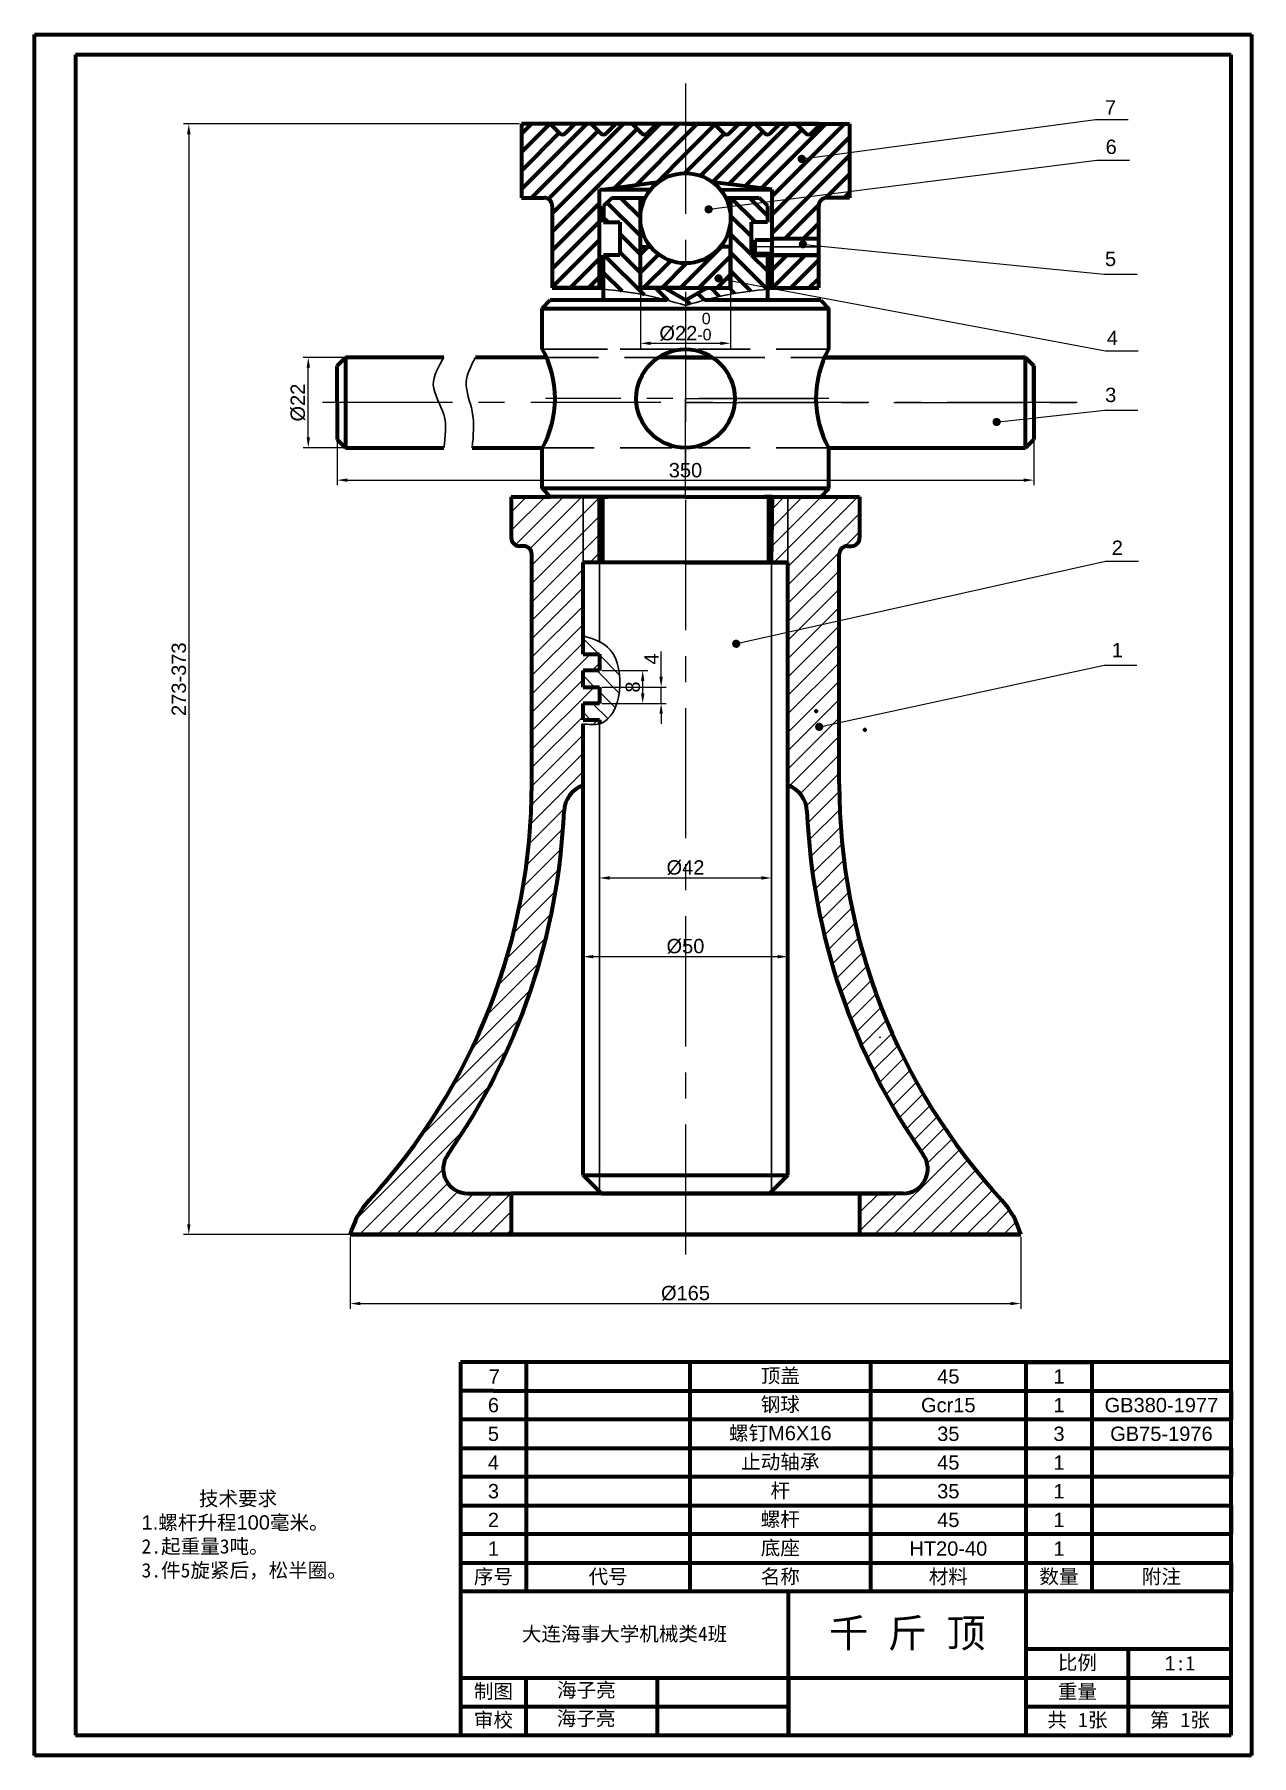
# Model space of a CAD drawing. Header units: millimetres. Extents: x 1837 to 2134, y 1838 to 2258.
import ezdxf
from ezdxf import colors
from ezdxf.entities.mleader import LeaderData, LeaderLine
from ezdxf.math import Vec2, Vec3

# ---------------------------------------------------------------- set-up
doc = ezdxf.new("R2010")
doc.units = ezdxf.units.MM
doc.linetypes.add('CENTER', pattern=[50.8, 31.75, -6.35, 6.35, -6.35])
doc.linetypes.add('DASHED', pattern=[19.05, 12.7, -6.35])
doc.layers.add('中心线', color=1, linetype='CENTER')
for name, color, linetype, lineweight in [('粗实线', 7, 'Continuous', 70), ('细实线', 3, 'Continuous', 30), ('细实线黑', 7, 'Continuous', 30), ('细点画线', 1, 'CENTER', 30), ('虚线', 2, 'DASHED', 30)]:
    doc.layers.add(name, color=color, linetype=linetype, lineweight=lineweight)
doc.styles.get("Standard").update_dxf_attribs({"font": 'arial.ttf'})
doc.dimstyles.new('公差', dxfattribs={"dimtxt": 3.5, "dimasz": 2.5, "dimexe": 1.25, "dimexo": 0.625, "dimtad": 1, "dimdsep": 46, "dimtxsty": 'Standard', "dimcen": 2.5, "dimadec": 0, "dimazin": 0, "dimtol": 1, "dimtm": 1e-09, "dimtfac": 0.8, "dimtdec": 3, "dimtmove": 0, "dimatfit": 0, "dimfxl": 1, "dimarcsym": 0})
doc.dimstyles.new('直径线性', dxfattribs={"dimtxt": 3.5, "dimasz": 2.5, "dimexe": 1.25, "dimexo": 0.625, "dimtad": 1, "dimdsep": 46, "dimtxsty": 'Standard', "dimcen": 2.5, "dimadec": 0, "dimazin": 0, "dimtfac": 1, "dimtmove": 0, "dimatfit": 0, "dimfxl": 1, "dimarcsym": 0})
doc.dimstyles.new('线性', dxfattribs={"dimtxt": 3.5, "dimasz": 2.5, "dimexe": 1.25, "dimexo": 0.625, "dimtad": 1, "dimdsep": 46, "dimtxsty": 'Standard', "dimcen": 2.5, "dimadec": 0, "dimazin": 0, "dimtfac": 1, "dimtmove": 0, "dimatfit": 0, "dimfxl": 1, "dimarcsym": 0})

# ---------------------------------------------------------------- blocks, each defined once
blk = doc.blocks.new('*D4')
at = {"layer": 'Defpoints', "color": 0, "transparency": 16777216}
for p in [(1913.84, 1965.47), (2077.46, 1965.47), (2077.46, 1948.61)]:
    blk.add_point(p, dxfattribs=at)
at = {"layer": '细实线', "color": 0, "lineweight": -2, "transparency": 16777216}
for p, q in [((1913.84, 1964.84), (1913.84, 1947.36)), ((2077.46, 1964.84), (2077.46, 1947.36)), ((1916.34, 1948.61), (2074.96, 1948.61))]:
    blk.add_line(p, q, dxfattribs=at)
at = {"layer": '细实线', "color": 0, "transparency": 16777216}
for points in [[(1916.34, 1949.03), (1916.34, 1948.2), (1913.84, 1948.61)], [(2074.96, 1949.03), (2074.96, 1948.2), (2077.46, 1948.61)]]:
    blk.add_solid(points, dxfattribs=at)
at = {"layer": '细实线', "color": 0, "transparency": 16777216, "insert": (1995.65, 1951.12), "char_height": 3.5, "attachment_point": 5}
blk.add_mtext('%%C165', dxfattribs=at)
blk = doc.blocks.new('*D5')
at = {"layer": 'Defpoints', "color": 0, "transparency": 16777216}
for p in [(2016.65, 2052.47), (1974.65, 2033.27), (2016.65, 2033.27)]:
    blk.add_point(p, dxfattribs=at)
at = {"layer": '细实线', "color": 0, "lineweight": -2, "transparency": 16777216}
for p, q in [((1974.65, 2033.89), (1974.65, 2053.72)), ((1977.15, 2052.47), (2014.15, 2052.47)), ((2016.65, 2033.89), (2016.65, 2053.72))]:
    blk.add_line(p, q, dxfattribs=at)
at = {"layer": '细实线', "color": 0, "transparency": 16777216}
for points in [[(1977.15, 2052.89), (1977.15, 2052.05), (1974.65, 2052.47)], [(2014.15, 2052.89), (2014.15, 2052.05), (2016.65, 2052.47)]]:
    blk.add_solid(points, dxfattribs=at)
at = {"layer": '细实线', "color": 0, "transparency": 16777216, "insert": (1995.65, 2054.98), "char_height": 3.5, "attachment_point": 5}
blk.add_mtext('%%c42', dxfattribs=at)
blk = doc.blocks.new('*D6')
at = {"layer": 'Defpoints', "color": 0, "transparency": 16777216}
for p in [(1970.65, 2033.27), (2020.65, 2033.27), (2020.65, 2033.27)]:
    blk.add_point(p, dxfattribs=at)
at = {"layer": '细实线', "color": 0, "lineweight": -2, "transparency": 16777216}
for p, q in [((1970.65, 2033.89), (1970.65, 2034.52)), ((1973.15, 2033.27), (2018.15, 2033.27)), ((2020.65, 2033.89), (2020.65, 2034.52))]:
    blk.add_line(p, q, dxfattribs=at)
at = {"layer": '细实线', "color": 0, "transparency": 16777216}
for points in [[(1973.15, 2033.68), (1973.15, 2032.85), (1970.65, 2033.27)], [(2018.15, 2033.68), (2018.15, 2032.85), (2020.65, 2033.27)]]:
    blk.add_solid(points, dxfattribs=at)
at = {"layer": '细实线', "color": 0, "transparency": 16777216, "insert": (1995.65, 2035.78), "char_height": 3.5, "attachment_point": 5}
blk.add_mtext('%%c50', dxfattribs=at)
blk = doc.blocks.new('*D7')
at = {"layer": 'Defpoints', "color": 0, "transparency": 16777216}
for p in [(1955.65, 2236.47), (1874.45, 1965.47), (1953.15, 1965.47)]:
    blk.add_point(p, dxfattribs=at)
at = {"layer": '细实线', "color": 0, "lineweight": -2, "transparency": 16777216}
for p, q in [((1955.03, 2236.47), (1873.2, 2236.47)), ((1874.45, 2233.97), (1874.45, 1967.97)), ((1952.53, 1965.47), (1873.2, 1965.47))]:
    blk.add_line(p, q, dxfattribs=at)
at = {"layer": '细实线', "color": 0, "transparency": 16777216}
for points in [[(1874.04, 2233.97), (1874.87, 2233.97), (1874.45, 2236.47)], [(1874.04, 1967.97), (1874.87, 1967.97), (1874.45, 1965.47)]]:
    blk.add_solid(points, dxfattribs=at)
at = {"layer": '细实线', "color": 0, "transparency": 16777216, "insert": (1872.04, 2100.97), "char_height": 3.5, "attachment_point": 5, "rotation": 90}
blk.add_mtext('273-373', dxfattribs=at)
blk = doc.blocks.new('*D8')
at = {"layer": 'Defpoints', "color": 0, "transparency": 16777216}
for p in [(1903.61, 2179.47), (1912.65, 2179.47), (1912.65, 2157.47)]:
    blk.add_point(p, dxfattribs=at)
at = {"layer": '细实线', "color": 0, "lineweight": -2, "transparency": 16777216}
for p, q in [((1912.03, 2179.47), (1902.36, 2179.47)), ((1903.61, 2159.97), (1903.61, 2176.97)), ((1912.03, 2157.47), (1902.36, 2157.47))]:
    blk.add_line(p, q, dxfattribs=at)
at = {"layer": '细实线', "color": 0, "transparency": 16777216}
for points in [[(1903.2, 2176.97), (1904.03, 2176.97), (1903.61, 2179.47)], [(1903.2, 2159.97), (1904.03, 2159.97), (1903.61, 2157.47)]]:
    blk.add_solid(points, dxfattribs=at)
at = {"layer": '细实线', "color": 0, "transparency": 16777216, "insert": (1901.1, 2168.47), "char_height": 3.5, "attachment_point": 5, "rotation": 90}
blk.add_mtext('%%c22', dxfattribs=at)
blk = doc.blocks.new('*D9')
at = {"layer": 'Defpoints', "color": 0, "transparency": 16777216}
for p in [(1910.65, 2159.47), (2080.65, 2159.47), (2080.65, 2149.55)]:
    blk.add_point(p, dxfattribs=at)
at = {"layer": '细实线', "color": 0, "lineweight": -2, "transparency": 16777216}
for p, q in [((1910.65, 2158.84), (1910.65, 2148.3)), ((2080.65, 2158.84), (2080.65, 2148.3)), ((1913.15, 2149.55), (2078.15, 2149.55))]:
    blk.add_line(p, q, dxfattribs=at)
at = {"layer": '细实线', "color": 0, "transparency": 16777216}
for points in [[(1913.15, 2149.96), (1913.15, 2149.13), (1910.65, 2149.55)], [(2078.15, 2149.96), (2078.15, 2149.13), (2080.65, 2149.55)]]:
    blk.add_solid(points, dxfattribs=at)
at = {"layer": '细实线', "color": 0, "transparency": 16777216, "insert": (1995.65, 2151.96), "char_height": 3.5, "attachment_point": 5}
blk.add_mtext('350', dxfattribs=at)
blk = doc.blocks.new('*D10')
at = {"layer": 'Defpoints', "color": 0, "transparency": 16777216}
for p in [(1974.65, 2103.06), (1985.21, 2103.06), (1974.65, 2095.06)]:
    blk.add_point(p, dxfattribs=at)
at = {"layer": '细实线', "color": 0, "lineweight": -2, "transparency": 16777216}
for p, q in [((1975.28, 2103.06), (1986.46, 2103.06)), ((1985.21, 2097.56), (1985.21, 2100.56)), ((1975.28, 2095.06), (1986.46, 2095.06))]:
    blk.add_line(p, q, dxfattribs=at)
at = {"layer": '细实线', "color": 0, "transparency": 16777216}
for points in [[(1984.79, 2100.56), (1985.63, 2100.56), (1985.21, 2103.06)], [(1984.79, 2097.56), (1985.63, 2097.56), (1985.21, 2095.06)]]:
    blk.add_solid(points, dxfattribs=at)
at = {"layer": '细实线', "color": 0, "transparency": 16777216, "insert": (1982.8, 2099.06), "char_height": 3.5, "attachment_point": 5, "rotation": 90}
blk.add_mtext('8', dxfattribs=at)
blk = doc.blocks.new('*D11')
at = {"layer": 'Defpoints', "color": 0, "transparency": 16777216}
for p in [(1974.65, 2099.06), (1989.71, 2099.06), (1974.65, 2095.06)]:
    blk.add_point(p, dxfattribs=at)
at = {"layer": '细实线', "color": 0, "lineweight": -2, "transparency": 16777216}
for p, q in [((1989.71, 2101.56), (1989.71, 2107.73)), ((1975.28, 2099.06), (1990.96, 2099.06)), ((1989.71, 2095.06), (1989.71, 2099.06)), ((1975.28, 2095.06), (1990.96, 2095.06)), ((1989.71, 2092.56), (1989.71, 2090.06))]:
    blk.add_line(p, q, dxfattribs=at)
at = {"layer": '细实线', "color": 0, "transparency": 16777216}
for points in [[(1989.29, 2101.56), (1990.12, 2101.56), (1989.71, 2099.06)], [(1989.29, 2092.56), (1990.12, 2092.56), (1989.71, 2095.06)]]:
    blk.add_solid(points, dxfattribs=at)
at = {"layer": '细实线', "color": 0, "transparency": 16777216, "insert": (1987.33, 2105.9), "char_height": 3.5, "attachment_point": 5, "rotation": 90}
blk.add_mtext('4', dxfattribs=at)
blk = doc.blocks.new('_Dot')
at = {"color": 0, "linetype": 'ByBlock', "lineweight": -2}
blk.add_line((-0.5, 0), (-1, 0), dxfattribs=at)
at = {"color": 0, "linetype": 'ByBlock', "const_width": 0.5}
blk.add_lwpolyline([(-0.25, 0, 1), (0.25, 0, 1)], format="xyb", close=True, dxfattribs=at)
blk = doc.blocks.new('*D13')
at = {"layer": 'Defpoints', "color": 0, "transparency": 16777216}
for p in [(1984.65, 2196.47), (2006.65, 2196.47), (2006.65, 2182.94)]:
    blk.add_point(p, dxfattribs=at)
at = {"layer": '细实线', "color": 0, "lineweight": -2, "transparency": 16777216}
for p, q in [((1984.65, 2195.84), (1984.65, 2181.69)), ((2006.65, 2195.84), (2006.65, 2181.69)), ((1987.15, 2182.94), (2004.15, 2182.94))]:
    blk.add_line(p, q, dxfattribs=at)
at = {"layer": '细实线', "color": 0, "transparency": 16777216}
for points in [[(1987.15, 2183.35), (1987.15, 2182.52), (1984.65, 2182.94)], [(2004.15, 2183.35), (2004.15, 2182.52), (2006.65, 2182.94)]]:
    blk.add_solid(points, dxfattribs=at)
at = {"layer": '细实线', "color": 0, "transparency": 16777216, "insert": (1995.65, 2186.96), "char_height": 3.5, "attachment_point": 5}
blk.add_mtext('%%c22{\\H2.8;\\S 0^ -0;}', dxfattribs=at)

msp = doc.modelspace()

# ---------------------------------------------------------------- hatches: boundary and pattern name
at = {"layer": '粗实线'}
h = msp.add_hatch(dxfattribs=at)
h.set_pattern_fill('ANSI31', color=3)
h.paths.add_polyline_path([(1995.652, 2236.469), (1988.652, 2236.469), (1986.359, 2234.176, -0.4142136), (1984.945, 2234.176), (1982.652, 2236.469), (1978.652, 2236.469), (1976.359, 2234.176, -0.4142136), (1974.945, 2234.176), (1972.652, 2236.469), (1968.652, 2236.469), (1966.359, 2234.176, -0.4142136), (1964.945, 2234.176), (1962.652, 2236.469), (1955.652, 2236.469), (1955.652, 2218.469), (1961.152, 2218.469), (1974.681, 2220.332), (1974.682, 2220.469), (1975.665, 2220.468), (1989.123, 2222.321, -0.1602226), (1995.652, 2224.469)])
h.paths.add_polyline_path([(1974.681, 2220.332), (1961.152, 2218.469, -0.4142136), (1963.152, 2216.469), (1963.152, 2196.469), (1974.652, 2196.469)])
h = msp.add_hatch(dxfattribs=at)
h.set_pattern_fill('ANSI31', color=256)
h.paths.add_polyline_path([(2035.652, 2236.469), (2028.652, 2236.469), (2026.359, 2234.176, -0.4142136), (2024.945, 2234.176), (2022.652, 2236.469), (2018.652, 2236.469), (2016.359, 2234.176, -0.4142136), (2014.945, 2234.176), (2012.652, 2236.469), (2008.652, 2236.469), (2006.359, 2234.176, -0.4142136), (2004.945, 2234.176), (2002.652, 2236.469), (1995.652, 2236.469), (1995.652, 2224.469, -0.1625236), (2002.26, 2222.263), (2032.902, 2218.469), (2035.652, 2218.469)])
h = msp.add_hatch(dxfattribs=at)
h.set_pattern_fill('ANSI31', color=3)
h.paths.add_polyline_path([(2028.152, 2216.469, -0.4142136), (2030.152, 2218.469), (2035.652, 2218.469), (2035.652, 2236.469), (2028.652, 2236.469), (2026.359, 2234.176, -0.4142136), (2024.945, 2234.176), (2022.652, 2236.469), (2018.652, 2236.469), (2016.359, 2234.176, -0.4142136), (2014.945, 2234.176), (2012.652, 2236.469), (2008.652, 2236.469), (2006.359, 2234.176, -0.4142136), (2004.945, 2234.176), (2002.652, 2236.469), (1995.652, 2236.469), (1995.652, 2224.469, -0.1625236), (2002.26, 2222.263), (2016.682, 2220.477), (2016.682, 2208.469), (2028.152, 2208.469)])
h = msp.add_hatch(dxfattribs=at)
h.set_pattern_fill('ANSI31', color=3, angle=90)
edge = h.paths.add_edge_path()
edge.add_line((1984.652, 2218.469), (1977.652, 2218.469))
edge.add_line((1977.652, 2218.469), (1975.652, 2216.469))
edge.add_line((1975.652, 2216.469), (1975.652, 2212.469))
edge.add_line((1975.652, 2212.469), (1979.652, 2212.469))
edge.add_line((1979.652, 2212.469), (1979.652, 2204.469))
edge.add_line((1979.652, 2204.469), (1975.652, 2204.469))
edge.add_line((1975.652, 2204.469), (1975.652, 2196.143))
edge.add_spline(control_points=[(1975.652, 2196.143), (1978.799, 2195.804), (1983.994, 2195.241), (1989.058, 2194.003), (1991.046, 2193.469)], knot_values=[0.1144664, 0.1144664, 0.1144664, 0.1144664, 9.5913525, 15.7617615, 15.7617615, 15.7617615, 15.7617615], degree=3, periodic=0)
edge.add_spline(control_points=[(1991.046, 2193.469), (1992.585, 2193.055), (1994.118, 2192.614), (1995.652, 2192.173)], knot_values=[15.7617615, 15.7617615, 15.7617615, 15.7617615, 20.5386804, 20.5386804, 20.5386804, 20.5386804], degree=3, periodic=0)
edge.add_line((1995.652, 2192.173), (1995.652, 2193.469))
edge.add_line((1995.652, 2193.469), (1990.456, 2196.469))
edge.add_line((1990.456, 2196.469), (1984.652, 2196.469))
edge.add_line((1984.652, 2196.469), (1984.652, 2218.469))
edge = h.paths.add_edge_path()
edge.add_line((2015.652, 2204.469), (2011.652, 2204.469))
edge.add_line((2011.652, 2204.469), (2011.652, 2212.469))
edge.add_line((2011.652, 2212.469), (2015.652, 2212.469))
edge.add_line((2015.652, 2212.469), (2015.652, 2216.469))
edge.add_line((2015.652, 2216.469), (2013.652, 2218.469))
edge.add_line((2013.652, 2218.469), (2006.652, 2218.469))
edge.add_line((2006.652, 2218.469), (2006.652, 2196.469))
edge.add_line((2006.652, 2196.469), (2000.848, 2196.469))
edge.add_line((2000.848, 2196.469), (1995.652, 2193.469))
edge.add_line((1995.652, 2193.469), (1995.652, 2192.173))
edge.add_spline(control_points=[(1995.724, 2192.152), (1995.706, 2192.157), (1995.688, 2192.162), (1995.67, 2192.167)], knot_values=[20.5576132, 20.5576132, 20.5576132, 20.5576132, 20.6130615, 20.6130615, 20.6130615, 20.6130615], degree=3, periodic=0)
edge.add_spline(control_points=[(1995.67, 2192.167), (1997.21, 2192.611), (1998.75, 2193.054), (2000.295, 2193.469)], knot_values=[15.7617615, 15.7617615, 15.7617615, 15.7617615, 20.5576132, 20.5576132, 20.5576132, 20.5576132], degree=3, periodic=0)
edge.add_spline(control_points=[(2000.295, 2193.469), (2002.283, 2194.003), (2007.335, 2195.238), (2012.517, 2195.802), (2015.652, 2196.139)], knot_values=[0.1510765, 0.1510765, 0.1510765, 0.1510765, 6.3214855, 15.7617615, 15.7617615, 15.7617615, 15.7617615], degree=3, periodic=0)
edge.add_line((2015.652, 2196.139), (2015.652, 2204.469))
h = msp.add_hatch(dxfattribs=at)
h.set_pattern_fill('ANSI31', color=3)
h.paths.add_polyline_path([(1995.652, 2202.469, -0.2238875), (1987.167, 2206.469), (1984.652, 2206.469), (1984.652, 2196.469), (1995.652, 2196.469)])
h.paths.add_polyline_path([(2006.652, 2206.469), (2004.137, 2206.469, -0.2238875), (1995.652, 2202.469), (1995.652, 2196.469), (2006.652, 2196.469)])
h = msp.add_hatch(dxfattribs=at)
h.set_pattern_fill('ANSI31', color=256)
h.paths.add_polyline_path([(2028.152, 2204.469), (2016.685, 2204.469), (2016.682, 2196.469), (2028.152, 2196.469)])
at = {"layer": '细实线黑'}
h = msp.add_hatch(dxfattribs=at)
h.set_pattern_fill('ANSI31', color=3)
h.paths.add_polyline_path([(2033.152, 2131.469, -0.4142136), (2035.152, 2133.469), (2036.152, 2133.469, 0.4142136), (2038.152, 2135.469), (2038.152, 2145.469), (2020.652, 2145.469), (2020.652, 2129.469), (2020.652, 2075.062, -0.3054443), (2025.294, 2068.766, 0.1429451), (2053.681, 1984.908, -0.6066455), (2048.764, 1975.469), (2038.152, 1975.469), (2038.152, 1965.469), (2077.46, 1965.469, 0.1207781), (2072.858, 1973.807, -0.1883552), (2033.152, 2075.469)])
h.paths.add_polyline_path([(2020.652, 2145.469), (2016.902, 2145.469), (2016.652, 2129.469), (2020.652, 2129.469)])
h.paths.add_polyline_path([(1974.652, 2145.469), (1974.402, 2145.469), (1970.652, 2145.469), (1970.652, 2129.469), (1974.652, 2129.469)], flags=17)
edge = h.paths.add_edge_path()
edge.add_line((1974.553, 2090.059), (1974.652, 2090.089))
edge.add_line((1974.652, 2090.089), (1974.652, 2091.062))
edge.add_line((1974.652, 2091.062), (1970.652, 2091.062))
edge.add_line((1970.652, 2091.062), (1970.652, 2095.062))
edge.add_line((1970.652, 2095.062), (1974.652, 2095.062))
edge.add_line((1974.652, 2095.062), (1974.652, 2099.062))
edge.add_line((1974.652, 2099.062), (1970.652, 2099.062))
edge.add_line((1970.652, 2099.062), (1970.652, 2103.062))
edge.add_line((1970.652, 2103.062), (1974.652, 2103.062))
edge.add_line((1974.652, 2103.062), (1974.652, 2107.062))
edge.add_line((1974.652, 2107.062), (1970.652, 2107.062))
edge.add_line((1970.652, 2107.062), (1970.652, 2129.469))
edge.add_line((1970.652, 2129.469), (1970.652, 2145.469))
edge.add_line((1970.652, 2145.469), (1953.152, 2145.469))
edge.add_line((1953.152, 2145.469), (1953.152, 2135.469))
edge.add_arc((1955.152, 2135.469), 2, 180, 270)
edge.add_line((1955.152, 2133.469), (1956.152, 2133.469))
edge.add_arc((1956.152, 2131.469), 2, 0, 90, ccw=False)
edge.add_line((1958.152, 2131.469), (1958.152, 2075.469))
edge.add_arc((1808.152, 2075.469), 150, -42.66793, 0, ccw=False)
edge.add_arc((1933.152, 1960.252), 20, 137.33207, 164.87894)
edge.add_line((1913.844, 1965.469), (1953.152, 1965.469))
edge.add_line((1953.152, 1965.469), (1953.152, 1975.469))
edge.add_line((1953.152, 1975.469), (1942.539, 1975.469))
edge.add_arc((1942.539, 1981.469), 6, 145.02837, 270, ccw=False)
edge.add_arc((1808.152, 2075.469), 158, 325.02837, 357.56854)
edge.add_arc((1973.003, 2068.469), 7, 109.62856, 177.56854, ccw=False)
edge.add_line((1970.652, 2075.062), (1970.652, 2090.091))
edge.add_line((1970.652, 2090.091), (1971.087, 2090.039))
edge.add_line((1971.087, 2090.039), (1971.607, 2089.982))
edge.add_line((1971.607, 2089.982), (1972.122, 2089.935))
edge.add_line((1972.122, 2089.935), (1972.631, 2089.906))
edge.add_line((1972.631, 2089.906), (1973.131, 2089.898))
edge.add_line((1973.131, 2089.898), (1973.619, 2089.917))
edge.add_line((1973.619, 2089.917), (1974.094, 2089.969))
edge.add_line((1974.094, 2089.969), (1974.553, 2090.059))
h = msp.add_hatch(dxfattribs=at)
h.set_pattern_fill('ANSI31', color=256, angle=90)
edge = h.paths.add_edge_path()
edge.add_spline(control_points=[(1974.652, 2090.085), (1974.672, 2090.09), (1980.132, 2091.61), (1981.508, 2105.593), (1975.656, 2109.623), (1974.652, 2110.117)], knot_values=[4.0810546, 4.0810546, 4.0810546, 4.0810546, 4.1468233, 22.3636033, 25.7101963, 25.7101963, 25.7101963, 25.7101963], degree=3, periodic=0)
edge.add_spline(control_points=[(1974.652, 2110.117), (1973.431, 2110.719), (1972.068, 2111.127), (1970.706, 2111.534)], knot_values=[25.7101963, 25.7101963, 25.7101963, 25.7101963, 29.7815518, 29.7815518, 29.7815518, 29.7815518], degree=3, periodic=0)
edge.add_line((1970.652, 2111.55), (1970.652, 2107.062))
edge.add_line((1970.652, 2107.062), (1974.652, 2107.062))
edge.add_line((1974.652, 2107.062), (1974.652, 2103.062))
edge.add_line((1974.652, 2103.062), (1970.652, 2103.062))
edge.add_line((1970.652, 2103.062), (1970.652, 2099.062))
edge.add_line((1970.652, 2099.062), (1974.652, 2099.062))
edge.add_line((1974.652, 2099.062), (1974.652, 2095.062))
edge.add_line((1974.652, 2095.062), (1970.652, 2095.062))
edge.add_line((1970.652, 2095.062), (1970.652, 2091.062))
edge.add_line((1970.652, 2091.062), (1974.652, 2091.062))
edge.add_line((1974.652, 2091.062), (1974.652, 2090.085))

# ---------------------------------------------------------------- linework, layer by layer
at = {"layer": '中心线'}
for p, q in [((1995.652, 2246.32), (1995.652, 1954.562)), ((2028.152, 2206.469), (2012.685, 2206.469)), ((2016.686, 2206.469), (2028.152, 2206.469)), ((2091.228, 2168.469), (1906.922, 2168.469)), ((2030.645, 2169.469), (1961.508, 2169.469)), ((1995.652, 2145.469), (1995.652, 2169.469)), ((1995.652, 2169.469), (2030.645, 2169.469)), ((1995.652, 2157.469), (1995.652, 2168.469)), ((1995.652, 2168.469), (2091.228, 2168.469))]:
    msp.add_line(p, q, dxfattribs=at)
at = {"layer": '粗实线'}
for p, q in [((1836.783, 2258.312), (2133.783, 2258.312)), ((1836.783, 1838.312), (1836.783, 2258.312)), ((2133.783, 2258.312), (2133.783, 1838.312)), ((2133.783, 2258.312), (2133.783, 2253.312)), ((2128.783, 2253.312), (1846.783, 2253.312)), ((1846.783, 2253.312), (1846.783, 1843.312)), ((2128.783, 1843.312), (2128.783, 2253.312)), ((1995.652, 2236.469), (1955.652, 2236.469)), ((1955.652, 2236.469), (1955.652, 2218.469)), ((1964.945, 2234.176), (1962.652, 2236.469)), ((2028.152, 2236.469), (1963.152, 2236.469)), ((1995.652, 2236.469), (1965.652, 2236.469)), ((1966.359, 2234.176), (1968.652, 2236.469)), ((1974.945, 2234.176), (1972.652, 2236.469)), ((1995.652, 2236.469), (1975.652, 2236.469)), ((1976.359, 2234.176), (1978.652, 2236.469)), ((1984.945, 2234.176), (1982.652, 2236.469)), ((1995.652, 2236.469), (1985.652, 2236.469)), ((1986.359, 2234.176), (1988.652, 2236.469)), ((1995.652, 2236.469), (2035.652, 2236.469)), ((2004.945, 2234.176), (2002.652, 2236.469)), ((2006.359, 2234.176), (2008.652, 2236.469)), ((2014.945, 2234.176), (2012.652, 2236.469)), ((2016.359, 2234.176), (2018.652, 2236.469)), ((2024.945, 2234.176), (2022.652, 2236.469)), ((2026.359, 2234.176), (2028.652, 2236.469)), ((2035.652, 2236.469), (2035.652, 2218.469)), ((1975.665, 2220.468), (1989.123, 2222.321)), ((2016.682, 2220.477), (2002.26, 2222.263)), ((1955.652, 2218.469), (1961.152, 2218.469)), ((1974.652, 2196.469), (1974.682, 2220.469)), ((1974.682, 2220.469), (1987.156, 2220.456)), ((1977.652, 2218.469), (1975.652, 2216.469)), ((1977.652, 2218.469), (1985.854, 2218.469)), ((1984.652, 2196.469), (1984.652, 2218.469)), ((1984.652, 2218.469), (1985.854, 2218.469)), ((2004.169, 2220.43), (2016.682, 2220.417)), ((2005.45, 2218.469), (2006.652, 2218.469)), ((2005.45, 2218.469), (2013.652, 2218.469)), ((2006.652, 2218.469), (2006.652, 2196.469)), ((2013.652, 2218.469), (2015.652, 2216.469)), ((2016.682, 2220.477), (2016.682, 2196.469)), ((2035.652, 2218.469), (2030.152, 2218.469)), ((1963.152, 2216.469), (1963.152, 2196.469)), ((1975.652, 2216.469), (1975.652, 2212.469)), ((1975.652, 2212.469), (1975.652, 2216.469)), ((2015.652, 2216.469), (2015.652, 2212.469)), ((2015.652, 2216.469), (2015.652, 2212.469)), ((2028.152, 2196.469), (2028.152, 2216.469)), ((1975.652, 2212.469), (1979.652, 2212.469)), ((1979.652, 2212.469), (1979.652, 2204.469)), ((2015.652, 2212.469), (2011.652, 2212.469)), ((2011.652, 2212.469), (2011.652, 2204.469)), ((1984.652, 2206.469), (1987.167, 2206.469)), ((2006.652, 2206.469), (2004.137, 2206.469)), ((2006.652, 2196.469), (2006.652, 2206.469)), ((2012.685, 2204.773), (2012.685, 2208.173)), ((2012.685, 2208.173), (2016.682, 2208.169)), ((2028.152, 2208.469), (2016.682, 2208.469)), ((2016.682, 2196.469), (2016.686, 2206.469)), ((2016.682, 2206.469), (2016.685, 2204.469)), ((2028.152, 2204.469), (2028.152, 2208.469)), ((1975.652, 2193.469), (1975.652, 2204.469)), ((1979.652, 2204.469), (1975.652, 2204.469)), ((2011.652, 2204.469), (2015.652, 2204.469)), ((2016.685, 2204.769), (2012.685, 2204.773)), ((2015.652, 2204.469), (2015.652, 2193.469)), ((2016.682, 2203.469), (2016.685, 2203.469)), ((2016.685, 2204.469), (2028.152, 2204.469)), ((1962.652, 2193.469), (1960.652, 2191.469)), ((1991.046, 2193.469), (1962.652, 2193.469)), ((1963.152, 2196.469), (1975.652, 2196.469)), ((1975.652, 2196.469), (1963.152, 2196.469)), ((1975.652, 2196.469), (1974.652, 2196.469)), ((1991.046, 2193.469), (1975.652, 2193.469)), ((1984.652, 2196.469), (2006.652, 2196.469)), ((1995.652, 2196.469), (1984.652, 2196.469)), ((1995.652, 2196.469), (1984.652, 2196.469)), ((1984.652, 2196.469), (2006.652, 2196.469)), ((1991.046, 2193.469), (1984.652, 2193.469)), ((1995.652, 2193.469), (1990.456, 2196.469)), ((1995.652, 2193.469), (2000.848, 2196.469)), ((2028.652, 2193.469), (2000.295, 2193.469)), ((2015.652, 2196.469), (2028.152, 2196.469)), ((2028.652, 2193.469), (2030.652, 2191.469)), ((1960.652, 2181.469), (1960.652, 2191.469)), ((1960.652, 2191.469), (2030.652, 2191.469)), ((1960.652, 2191.469), (1960.652, 2191.469)), ((2030.652, 2181.469), (2030.652, 2191.469)), ((2030.652, 2191.469), (2030.652, 2191.469)), ((1910.652, 2177.469), (1912.652, 2179.469)), ((1910.652, 2168.469), (1910.652, 2177.469)), ((1912.652, 2179.469), (1912.652, 2157.469)), ((1912.652, 2179.469), (1912.652, 2179.469)), ((1936.712, 2179.469), (1912.652, 2179.469)), ((1961.744, 2179.469), (1944.389, 2179.469)), ((2002.285, 2179.469), (1989.019, 2179.469)), ((1995.652, 2179.469), (2002.285, 2179.469)), ((2078.652, 2179.469), (2029.56, 2179.469)), ((2029.56, 2179.469), (2078.652, 2179.469)), ((2078.652, 2157.469), (2078.652, 2179.469)), ((2078.652, 2179.469), (2078.652, 2179.469)), ((2080.652, 2177.469), (2078.652, 2179.469)), ((2080.652, 2168.469), (2080.652, 2177.469)), ((2080.652, 2177.469), (2080.652, 2159.469)), ((1910.652, 2168.469), (1910.652, 2159.469)), ((1910.652, 2159.469), (1912.652, 2157.469)), ((2080.652, 2159.469), (2078.652, 2157.469)), ((1912.652, 2157.469), (1936.684, 2157.469)), ((1912.652, 2157.469), (1912.652, 2157.469)), ((1943.601, 2157.469), (1946.78, 2157.469)), ((1943.601, 2157.469), (1960.771, 2157.469)), ((1960.652, 2147.469), (1960.652, 2157.469)), ((2030.533, 2157.469), (2078.652, 2157.469)), ((2030.652, 2147.469), (2030.652, 2157.469)), ((2078.652, 2157.469), (2078.652, 2157.469)), ((2030.652, 2147.469), (1960.652, 2147.469)), ((1960.652, 2147.469), (1960.652, 2147.469)), ((1962.652, 2145.469), (1960.652, 2147.469)), ((2028.652, 2145.469), (2030.652, 2147.469)), ((2030.652, 2147.469), (2030.652, 2147.469)), ((1953.152, 2145.469), (1953.152, 2135.469)), ((1953.152, 2145.469), (1962.652, 2145.469)), ((1995.652, 2145.469), (1962.652, 2145.469)), ((1974.402, 2145.469), (1975.402, 2145.469)), ((1974.652, 2129.469), (1974.652, 2145.469)), ((1974.652, 2145.469), (1976.652, 2145.469)), ((1975.402, 2145.469), (1975.402, 2129.469)), ((1995.652, 2145.469), (2038.152, 2145.469)), ((1995.652, 2145.469), (2028.652, 2145.469)), ((2016.902, 2145.469), (2014.902, 2145.5)), ((2014.902, 2145.5), (2014.902, 2145.469)), ((2016.902, 2145.469), (2015.902, 2145.469)), ((2015.902, 2145.469), (2015.902, 2129.469)), ((2016.652, 2129.469), (2016.902, 2145.469)), ((2020.652, 2145.469), (2029.719, 2145.469)), ((2038.152, 2145.469), (2038.152, 2135.469)), ((1956.152, 2133.469), (1955.152, 2133.469)), ((1958.152, 2075.469), (1958.152, 2131.469)), ((2020.652, 2129.469), (1970.652, 2129.469)), ((1970.652, 2107.062), (1970.652, 2129.469)), ((1995.652, 2129.469), (2020.652, 2129.469)), ((2020.652, 1979.969), (2020.652, 2129.469)), ((2033.152, 2075.469), (2033.152, 2131.469)), ((2033.152, 2075.469), (2033.152, 2131.469)), ((2035.152, 2133.469), (2036.152, 2133.469)), ((1970.652, 2107.062), (1974.652, 2107.062)), ((1974.652, 2107.062), (1974.652, 2103.062)), ((1974.652, 2103.062), (1970.652, 2103.062)), ((1970.652, 2099.062), (1970.652, 2103.062)), ((1970.652, 2099.062), (1974.652, 2099.062)), ((1974.652, 2099.062), (1974.652, 2095.062)), ((1974.652, 2095.062), (1970.652, 2095.062)), ((1970.652, 2091.062), (1970.652, 2095.062)), ((1970.652, 2091.062), (1974.652, 2091.062)), ((1970.652, 1979.969), (1970.652, 2090.062)), ((1970.652, 2075.062), (1970.652, 2090.062)), ((1974.652, 2091.062), (1974.652, 2090.062)), ((1970.652, 1979.969), (1975.152, 1975.469)), ((1970.652, 1979.969), (2020.652, 1979.969)), ((2020.652, 1979.969), (2016.152, 1975.469)), ((1942.539, 1975.469), (1953.152, 1975.469)), ((2048.764, 1975.469), (1953.152, 1975.469)), ((1953.152, 1975.469), (1953.152, 1965.469)), ((1953.152, 1975.469), (1953.152, 1965.469)), ((1975.152, 1975.469), (2038.152, 1975.469)), ((1995.652, 1975.469), (2038.152, 1975.469)), ((1995.652, 1975.469), (2045.652, 1975.469)), ((1995.652, 1975.469), (2016.152, 1975.469)), ((2038.152, 1975.469), (2038.152, 1965.469)), ((2077.46, 1965.469), (1913.844, 1965.469)), ((1913.844, 1965.469), (2077.46, 1965.469)), ((1995.652, 1965.469), (2077.46, 1965.469)), ((1948.783, 1934.312), (1940.783, 1934.312)), ((1940.783, 1934.312), (1940.783, 1843.312)), ((2128.783, 1934.312), (1948.783, 1934.312)), ((1996.783, 1934.312), (1956.783, 1934.312)), ((1956.783, 1934.312), (1956.783, 1878.312)), ((1996.783, 1878.312), (1996.783, 1934.312)), ((2078.783, 1934.312), (2040.783, 1934.312)), ((2040.783, 1934.312), (2040.783, 1878.312)), ((2078.783, 1843.312), (2078.783, 1934.312)), ((2078.783, 1934.312), (2094.783, 1934.312)), ((2128.783, 1934.312), (2086.783, 1934.312)), ((2094.783, 1934.312), (2094.783, 1878.312)), ((2128.783, 1843.312), (2128.783, 1934.312)), ((1948.783, 1927.312), (1940.783, 1927.312)), ((1948.783, 1927.312), (2128.783, 1927.312)), ((2128.783, 1927.312), (2128.783, 1920.312)), ((2128.783, 1920.312), (1940.783, 1920.312)), ((1940.783, 1913.312), (2128.783, 1913.312)), ((2128.783, 1913.312), (2128.783, 1906.312)), ((2128.783, 1906.312), (1940.783, 1906.312)), ((1940.783, 1899.312), (2128.783, 1899.312)), ((2128.783, 1899.312), (2128.783, 1892.312)), ((2128.783, 1892.312), (1940.783, 1892.312)), ((1940.783, 1885.312), (2128.783, 1885.312)), ((2128.783, 1885.312), (2128.783, 1878.312)), ((2128.783, 1878.312), (1940.783, 1878.312)), ((2040.783, 1878.312), (1996.783, 1878.312)), ((2020.783, 1843.312), (2020.783, 1878.312)), ((2086.783, 1878.312), (2078.783, 1878.312)), ((2128.783, 1864.312), (2078.783, 1864.312)), ((2103.783, 1843.312), (2103.783, 1864.312)), ((2128.783, 1857.312), (2128.783, 1864.312)), ((1940.783, 1857.312), (2128.783, 1857.312)), ((1956.783, 1843.312), (1956.783, 1857.312)), ((1988.783, 1843.312), (1988.783, 1857.312)), ((1988.783, 1857.312), (2020.783, 1857.312)), ((2020.783, 1857.312), (2020.783, 1843.312)), ((1940.783, 1850.312), (2020.783, 1850.312)), ((2078.783, 1850.312), (2128.783, 1850.312)), ((1846.783, 1843.312), (2128.783, 1843.312)), ((1940.783, 1843.312), (1940.783, 1843.312)), ((1948.783, 1843.312), (1956.783, 1843.312)), ((1956.783, 1843.312), (1988.783, 1843.312)), ((2078.783, 1843.312), (2103.783, 1843.312)), ((2078.783, 1843.312), (2103.783, 1843.312)), ((2133.783, 1838.312), (1836.783, 1838.312))]:
    msp.add_line(p, q, dxfattribs=at)
for centre, radius in [((1995.652, 2213.469), 11), ((1995.652, 2169.469), 12)]:
    msp.add_circle(centre, radius, dxfattribs=at)
for centre, radius, start, end in [((1965.652, 2234.883), 1, 225, 315), ((1975.652, 2234.883), 1, 225, 315), ((1985.652, 2234.883), 1, 225, 315), ((2005.652, 2234.883), 1, 225, 315), ((2015.652, 2234.883), 1, 225, 315), ((2025.652, 2234.883), 1, 225, 315), ((1961.152, 2216.469), 2, 0, 90), ((1995.652, 2218.469), 11, 10.25546, 10.26775), ((2030.152, 2216.469), 2, 90, 180), ((1938.652, 2169.469), 25.165, 330.95586, 29.04414), ((2052.652, 2169.469), 25.165, 150.95586, 209.04414), ((1955.152, 2135.469), 2, 180, 270), ((2036.152, 2135.469), 2, 270, 0), ((1956.152, 2131.469), 2, 0, 90), ((2035.152, 2131.469), 2, 90, 180), ((1808.152, 2075.469), 150, 317.33207, 0), ((1973.003, 2068.469), 7, 109.62856, 177.56854), ((2018.301, 2068.469), 7, 2.43146, 70.37144), ((2183.152, 2075.469), 150, 180, 222.66793), ((1808.152, 2075.469), 158, 325.02837, 357.56854), ((2183.152, 2075.469), 158, 182.43146, 214.97163), ((1942.539, 1981.469), 6, 145.02837, 270), ((2048.764, 1981.469), 6, 270, 34.97163), ((1933.152, 1960.252), 20, 137.33207, 164.87894), ((2058.152, 1960.252), 20, 15.12106, 42.66793), ((2183.152, 2075.469), 158, 249.66933, 249.87283)]:
    msp.add_arc(centre, radius, start, end, dxfattribs=at)
for p in [(2027.533, 2093.139), (2027.533, 2093.139), (2039.418, 2088.61)]:
    msp.add_point(p, dxfattribs=at)
at = {"layer": '细实线'}
for p, q in [((2016.68, 2208.169), (2028.152, 2208.169)), ((2016.682, 2208.443), (2016.682, 2208.469)), ((2016.679, 2204.769), (2028.15, 2204.758)), ((2016.682, 2204.469), (2016.685, 2204.469)), ((1970.652, 2129.469), (1970.652, 2145.469)), ((2020.652, 2129.469), (2020.652, 2145.469)), ((1974.652, 2110.117), (1974.652, 2129.469)), ((2016.652, 1975.469), (2016.652, 2129.469)), ((1974.652, 2103.062), (1974.652, 2107.062)), ((1974.652, 2095.062), (1974.652, 2099.062)), ((1974.652, 1975.469), (1974.652, 2091.062))]:
    msp.add_line(p, q, dxfattribs=at)
for points, knots in [([(1975.652, 2196.143), (1978.799, 2195.804), (1985.604, 2195.066), (1992.185, 2193.171), (1995.724, 2192.152)], [0.1144664, 0.1144664, 0.1144664, 0.1144664, 9.5913525, 20.6130615, 20.6130615, 20.6130615, 20.6130615]), ([(2015.652, 2196.139), (2012.517, 2195.802), (2005.724, 2195.062), (1999.155, 2193.171), (1995.617, 2192.152)], [0.1510765, 0.1510765, 0.1510765, 0.1510765, 9.5913525, 20.6130615, 20.6130615, 20.6130615, 20.6130615])]:
    msp.add_open_spline(points, degree=3, knots=knots, dxfattribs=at)
for points in [[(1936.712, 2179.469), (1934.116, 2172.793), (1936.684, 2165.534), (1936.684, 2157.469)], [(1944.389, 2179.469), (1942.157, 2173.419), (1943.601, 2166.256), (1943.601, 2157.469)], [(1970.564, 2090.101), (1974.711, 2090.101), (1977.298, 2108.133), (1970.706, 2111.534)]]:
    msp.add_spline(points, degree=3, dxfattribs=at)
at = {"layer": '细点画线'}
msp.add_point((2043.151, 2013.55), dxfattribs=at)
msp.add_point((2043.151, 2013.55), dxfattribs=at)
at = {"layer": '虚线'}
msp.add_line((1995.652, 2181.469), (1960.652, 2181.469), dxfattribs=at)
at = {"layer": '虚线', "color": 1}
for p, q in [((1960.652, 2181.469), (2030.652, 2181.469)), ((1961.744, 2179.469), (1989.019, 2179.469)), ((2002.285, 2179.469), (2029.56, 2179.469)), ((1960.652, 2157.469), (2030.652, 2157.469))]:
    msp.add_line(p, q, dxfattribs=at)

# ---------------------------------------------------------------- texts
at = {"layer": '粗实线'}
for s, width, heights, insert, char_height, attachment_point in [('\\pi6.86716;7', 16, [0], (1940.783, 1930.812), 3.5, 4), ('{\\fSimSun|b0|i0|c134|p2;顶盖}', 44, [0], (2018.783, 1930.812), 3.5, 5), ('45', 38, [0], (2059.783, 1930.812), 3.5, 5), ('1', 16, [0], (2086.783, 1930.812), 3.5, 5), ('6', 16, [0], (1948.783, 1923.812), 3.5, 5), ('{\\fSimSun|b0|i0|c134|p2;钢球}', 44, [0], (2018.783, 1923.812), 3.5, 5), ('Gcr15', 38, [0], (2059.783, 1923.812), 3.5, 5), ('1', 16, [0], (2086.783, 1923.812), 3.5, 5), ('GB380-1977', 34, [0], (2111.783, 1923.812), 3.5, 5), ('5', 16, [0], (1948.783, 1916.812), 3.5, 5), ('{\\fSimSun|b0|i0|c134|p2;螺钉}M6X16', 44, [0], (2018.783, 1916.812), 3.5, 5), ('35', 38, [0], (2059.783, 1916.812), 3.5, 5), ('3', 16, [0], (2086.783, 1916.812), 3.5, 5), ('GB75-1976', 34, [0], (2111.783, 1916.812), 3.5, 5), ('4', 16, [0], (1948.783, 1909.812), 3.5, 5), ('{\\fSimSun|b0|i0|c134|p2;止动轴承}', 44, [0], (2018.783, 1909.812), 3.5, 5), ('45', 38, [0], (2059.783, 1909.812), 3.5, 5), ('1', 16, [0], (2086.783, 1909.812), 3.5, 5), ('{\\fSimSun|b0|i0|c134|p2;^I技术要求}\\P1.{\\fSimSun|b0|i0|c134|p2;螺杆升程}100{\\fSimSun|b0|i0|c134|p2;毫米。\\P2.起重量3吨。\\P3.件5旋紧后，松半圈。}', 57.07329, [23.953], (1862.924, 1902.781), 3.5, 1), ('3', 16, [0], (1948.783, 1902.812), 3.5, 5), ('{\\fSimSun|b0|i0|c134|p2;杆}', 44, [0], (2018.783, 1902.812), 3.5, 5), ('35', 38, [0], (2059.783, 1902.812), 3.5, 5), ('1', 16, [0], (2086.783, 1902.812), 3.5, 5), ('2', 16, [0], (1948.783, 1895.812), 3.5, 5), ('{\\fSimSun|b0|i0|c134|p2;螺杆}', 44, [0], (2018.783, 1895.812), 3.5, 5), ('45', 38, [0], (2059.783, 1895.812), 3.5, 5), ('1', 16, [0], (2086.783, 1895.812), 3.5, 5), ('1', 16, [0], (1948.783, 1888.812), 3.5, 5), ('{\\fSimSun|b0|i0|c134|p2;底座}', 44, [0], (2018.783, 1888.812), 3.5, 5), ('HT20-40', 38, [0], (2059.783, 1888.812), 3.5, 5), ('1', 16, [0], (2086.783, 1888.812), 3.5, 5), ('{\\fSimSun|b0|i0|c134|p2;序号}', 16, [0], (1948.783, 1881.812), 3.5, 5), ('{\\fSimSun|b0|i0|c134|p2;代号}', 40, [0], (1976.783, 1881.812), 3.5, 5), ('{\\fSimSun|b0|i0|c134|p2;名称}', 44, [0], (2018.783, 1881.812), 3.5, 5), ('{\\fSimSun|b0|i0|c134|p2;材料}', 38, [0], (2059.783, 1881.812), 3.5, 5), ('{\\fSimSun|b0|i0|c134|p2;数量}', 16, [0], (2086.783, 1881.812), 3.5, 5), ('{\\fSimSun|b0|i0|c134|p2;附注}', 34, [0], (2111.783, 1881.812), 3.5, 5), ('{\\fSimSun|b0|i0|c134|p2;大连海事大学机械类4班}', 80, [0], (1980.783, 1867.812), 3.5, 5), ('{\\fSimSun|b0|i0|c134|p2;千 斤 顶}', 58, [0], (2049.783, 1867.812), 7, 5), ('{\\fSimSun|b0|i0|c134|p2;比例}', 25, [0], (2091.283, 1860.812), 3.5, 5), ('1{\\fSimSun|b0|i0|c134|p2;:1}', 25, [0], (2116.283, 1860.812), 3.5, 5), ('{\\fSimSun|b0|i0|c134|p2;制图}', 16, [0], (1948.783, 1853.812), 3.5, 5), ('{\\fSimSun|b0|i0|c134|p2;重量}', 25, [0], (2091.283, 1853.812), 3.5, 5), ('{\\fSimSun|b0|i0|c134|p2;审校}', 16, [0], (1948.783, 1846.812), 3.5, 5), ('{\\fSimSun|b0|i0|c134|p2;共}  {\\fSimSun|b0|i0|c134|p2;1张}', 25, [0], (2091.283, 1846.812), 3.5, 5), ('{\\fSimSun|b0|i0|c134|p2;第}  {\\fSimSun|b0|i0|c134|p2;1张}', 25, [0], (2116.283, 1846.812), 3.5, 5)]:
    msp.add_mtext_dynamic_manual_height_columns(s, width=width, gutter_width=17.5, heights=heights, dxfattribs=dict(at, insert=insert, char_height=char_height, attachment_point=attachment_point))
at = {"layer": '细实线', "char_height": 3.5}
for s, width, insert, attachment_point in [('7', 8.08837, (2099.371, 2240.496), 5), ('6', 8.26455, (2099.524, 2230.869), 5), ('5', 7.10566, (2099.371, 2203.516), 5), ('4', 8, (2099.83, 2184.262), 5), ('3', 6.94404, (2099.41, 2170.324), 5), ('2', 8, (2101.024, 2133.058), 5), ('1', 6.4944, (2101.024, 2108.052), 5), ('{\\fSimSun|b0|i0|c134|p2;\\C7;海子亮}', 32.26705, (1964.307, 1856.05), 1), ('{\\fSimSun|b0|i0|c134|p2;\\C7;海子亮}', 32.26705, (1964.231, 1849.126), 1)]:
    msp.add_mtext_dynamic_manual_height_columns(s, width=width, gutter_width=17.5, heights=[0], dxfattribs=dict(at, insert=insert, attachment_point=attachment_point))

# ---------------------------------------------------------------- dimensions: what is measured, and where the dimension line sits
at = {"layer": '细实线'}
dim = msp.add_linear_dim(base=(1874.455, 1965.469), p1=(1955.652, 2236.469), p2=(1953.152, 1965.469), angle=90, text='273-373', dimstyle='直径线性', override={"dimpost": '%%c<>'}, dxfattribs=at)
dim.commit()
dim.dimension.update_dxf_attribs({"geometry": '*D7', "text_midpoint": (1872.041, 2100.969)})
for base, p1, p2, dimstyle, picture, middle in [((2006.652, 2182.938), (1984.652, 2196.469), (2006.652, 2196.469), '公差', '*D13', (1995.652, 2186.959)), ((2016.652, 2052.469), (1974.652, 2033.265), (2016.652, 2033.265), '直径线性', '*D5', (1995.652, 2054.979)), ((2020.652, 2033.265), (1970.652, 2033.265), (2020.652, 2033.265), '直径线性', '*D6', (1995.652, 2035.775))]:
    dim = msp.add_linear_dim(base=base, p1=p1, p2=p2, dimstyle=dimstyle, override={"dimpost": '%%c<>'}, dxfattribs=at)
    dim.commit()
    dim.dimension.update_dxf_attribs({"geometry": picture, "text_midpoint": middle})
dim = msp.add_linear_dim(base=(1903.613, 2179.469), p1=(1912.652, 2157.469), p2=(1912.652, 2179.469), angle=90, dimstyle='直径线性', override={"dimpost": '%%c<>'}, dxfattribs=at)
dim.commit()
dim.dimension.update_dxf_attribs({"geometry": '*D8', "text_midpoint": (1901.104, 2168.469)})
for base, p1, p2, text, picture, middle in [((2080.652, 2149.546), (1910.652, 2159.469), (2080.652, 2159.469), '350', '*D9', (1995.652, 2151.959)), ((2077.46, 1948.614), (1913.844, 1965.469), (2077.46, 1965.469), '%%C165', '*D4', (1995.652, 1951.124))]:
    dim = msp.add_linear_dim(base=base, p1=p1, p2=p2, text=text, dimstyle='直径线性', override={"dimpost": '%%c<>'}, dxfattribs=at)
    dim.commit()
    dim.dimension.update_dxf_attribs({"geometry": picture, "text_midpoint": middle})
dim = msp.add_aligned_dim(p1=(1974.652, 2095.062), p2=(1974.652, 2099.062), distance=-15.055, dimstyle='线性', dxfattribs=at)
dim.commit()
dim.dimension.update_dxf_attribs({"geometry": '*D11', "text_midpoint": (1987.332, 2105.898)})
dim = msp.add_linear_dim(base=(1985.209, 2103.062), p1=(1974.652, 2095.062), p2=(1974.652, 2103.062), angle=90, dimstyle='线性', dxfattribs=at)
dim.commit()
dim.dimension.update_dxf_attribs({"geometry": '*D10', "text_midpoint": (1982.797, 2099.062)})

# ---------------------------------------------------------------- leaders
ml = msp.add_multileader_mtext('Standard', dxfattribs=at)
ml.set_content('', color=256)
ml.set_leader_properties()
ml.set_arrow_properties(name='DOT')
ml.build(insert=Vec2(0, 0))
ml.multileader.update_dxf_attribs({"arrow_head_size": 2})
ctx = ml.context
ctx.base_point, ctx.char_height, ctx.arrow_head_size, ctx.plane_origin = Vec3(2103.702, 2237.579), 3.5, 2, Vec3(2024.001, 2227.951)
notes = []
notes.append((ctx, [(0, (1, 1, 0), (2095.702, 2237.579), (1, 0), 8, [(0, [(2024.001, 2227.951)], 0, [])])]))
ctx.mtext.insert, ctx.mtext.flow_direction = Vec3(2105.702, 2239.329), 5
ml = msp.add_multileader_mtext('Standard', dxfattribs=at)
ml.set_content('', color=256)
ml.set_leader_properties()
ml.set_arrow_properties(name='DOT')
ml.build(insert=Vec2(0, 0))
ml.multileader.update_dxf_attribs({"arrow_head_size": 2})
ctx = ml.context
ctx.base_point, ctx.char_height, ctx.arrow_head_size, ctx.plane_origin = Vec3(2104.008, 2227.614), 3.5, 2, Vec3(2001.294, 2215.626)
notes.append((ctx, [(0, (1, 1, 0), (2096.008, 2227.614), (1, 0), 8, [(0, [(2001.294, 2215.626)], 0, [])])]))
ctx.mtext.insert, ctx.mtext.flow_direction = Vec3(2106.008, 2229.364), 5
ml = msp.add_multileader_mtext('Standard', dxfattribs=at)
ml.set_content('', color=256)
ml.set_leader_properties()
ml.set_arrow_properties(name='DOT')
ml.build(insert=Vec2(0, 0))
ml.multileader.update_dxf_attribs({"arrow_head_size": 2})
ctx = ml.context
ctx.base_point, ctx.char_height, ctx.arrow_head_size, ctx.plane_origin = Vec3(2105.842, 2199.839), 3.5, 2, Vec3(2024.3, 2207.106)
notes.append((ctx, [(0, (1, 1, 0), (2097.842, 2199.839), (1, 0), 8, [(0, [(2024.3, 2207.106)], 0, [])])]))
ctx.mtext.insert, ctx.mtext.flow_direction = Vec3(2107.842, 2201.589), 5
ml = msp.add_multileader_mtext('Standard', dxfattribs=at)
ml.set_content('', color=256)
ml.set_leader_properties()
ml.set_arrow_properties(name='DOT')
ml.build(insert=Vec2(0, 0))
ml.multileader.update_dxf_attribs({"arrow_head_size": 2})
ctx = ml.context
ctx.base_point, ctx.char_height, ctx.arrow_head_size, ctx.plane_origin = Vec3(2106.148, 2181.098), 3.5, 2, Vec3(2003.718, 2198.777)
notes.append((ctx, [(0, (1, 1, 0), (2098.148, 2181.098), (1, 0), 8, [(0, [(2003.718, 2198.777)], 0, [])])]))
ctx.mtext.insert, ctx.mtext.flow_direction = Vec3(2108.148, 2182.848), 5
ml = msp.add_multileader_mtext('Standard', dxfattribs=at)
ml.set_content('', color=256)
ml.set_leader_properties()
ml.set_arrow_properties(name='DOT')
ml.build(insert=Vec2(0, 0))
ml.multileader.update_dxf_attribs({"arrow_head_size": 2})
ctx = ml.context
ctx.base_point, ctx.char_height, ctx.arrow_head_size, ctx.plane_origin = Vec3(2105.995, 2166.645), 3.5, 2, Vec3(2071.57, 2163.742)
notes.append((ctx, [(0, (1, 1, 0), (2097.995, 2166.645), (1, 0), 8, [(0, [(2071.57, 2163.742)], 0, [])])]))
ctx.mtext.insert, ctx.mtext.flow_direction = Vec3(2107.995, 2168.395), 5
ml = msp.add_multileader_mtext('Standard', dxfattribs=at)
ml.set_content('', color=256)
ml.set_leader_properties()
ml.set_arrow_properties(name='DOT')
ml.build(insert=Vec2(0, 0))
ml.multileader.update_dxf_attribs({"arrow_head_size": 2})
ctx = ml.context
ctx.base_point, ctx.char_height, ctx.arrow_head_size, ctx.plane_origin = Vec3(2106.157, 2129.748), 3.5, 2, Vec3(2008.033, 2109.614)
notes.append((ctx, [(0, (1, 1, 0), (2098.157, 2129.748), (1, 0), 8, [(0, [(2008.033, 2109.614)], 0, [])])]))
ctx.mtext.insert, ctx.mtext.flow_direction = Vec3(2108.157, 2131.498), 5
ml = msp.add_multileader_mtext('Standard', dxfattribs=at)
ml.set_content('', color=256)
ml.set_leader_properties()
ml.set_arrow_properties(name='DOT')
ml.build(insert=Vec2(0, 0))
ml.multileader.update_dxf_attribs({"arrow_head_size": 2})
ctx = ml.context
ctx.base_point, ctx.char_height, ctx.arrow_head_size, ctx.plane_origin = Vec3(2105.797, 2104.359), 3.5, 2, Vec3(2028.276, 2089.34)
notes.append((ctx, [(0, (1, 1, 0), (2097.797, 2104.359), (1, 0), 8, [(0, [(2028.276, 2089.34)], 0, [])])]))
ctx.mtext.insert, ctx.mtext.flow_direction = Vec3(2107.797, 2106.109), 5
for ctx, leaders in notes:
    for number, flags, end, landing, length, lines in leaders:
        leader = LeaderData()
        leader.index, (leader.has_last_leader_line, leader.has_dogleg_vector, leader.attachment_direction) = number, flags
        leader.last_leader_point, leader.dogleg_vector, leader.dogleg_length = Vec3(end), Vec3(landing), length
        for number, points, colour, breaks in lines:
            line = LeaderLine()
            line.index, line.vertices, line.color, line.breaks = number, Vec3.list(points), colors.encode_raw_color(colour), breaks
            leader.lines.append(line)
        ctx.leaders.append(leader)

doc.saveas('drawing.dxf')
